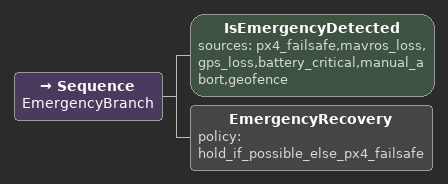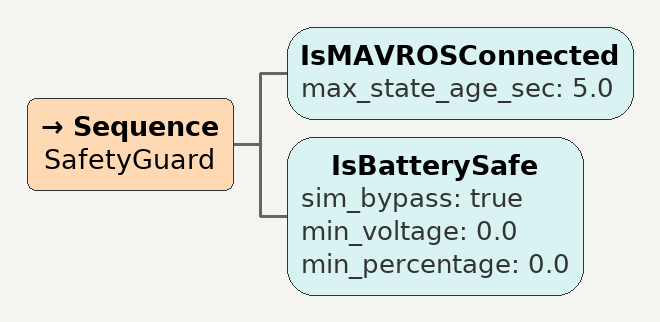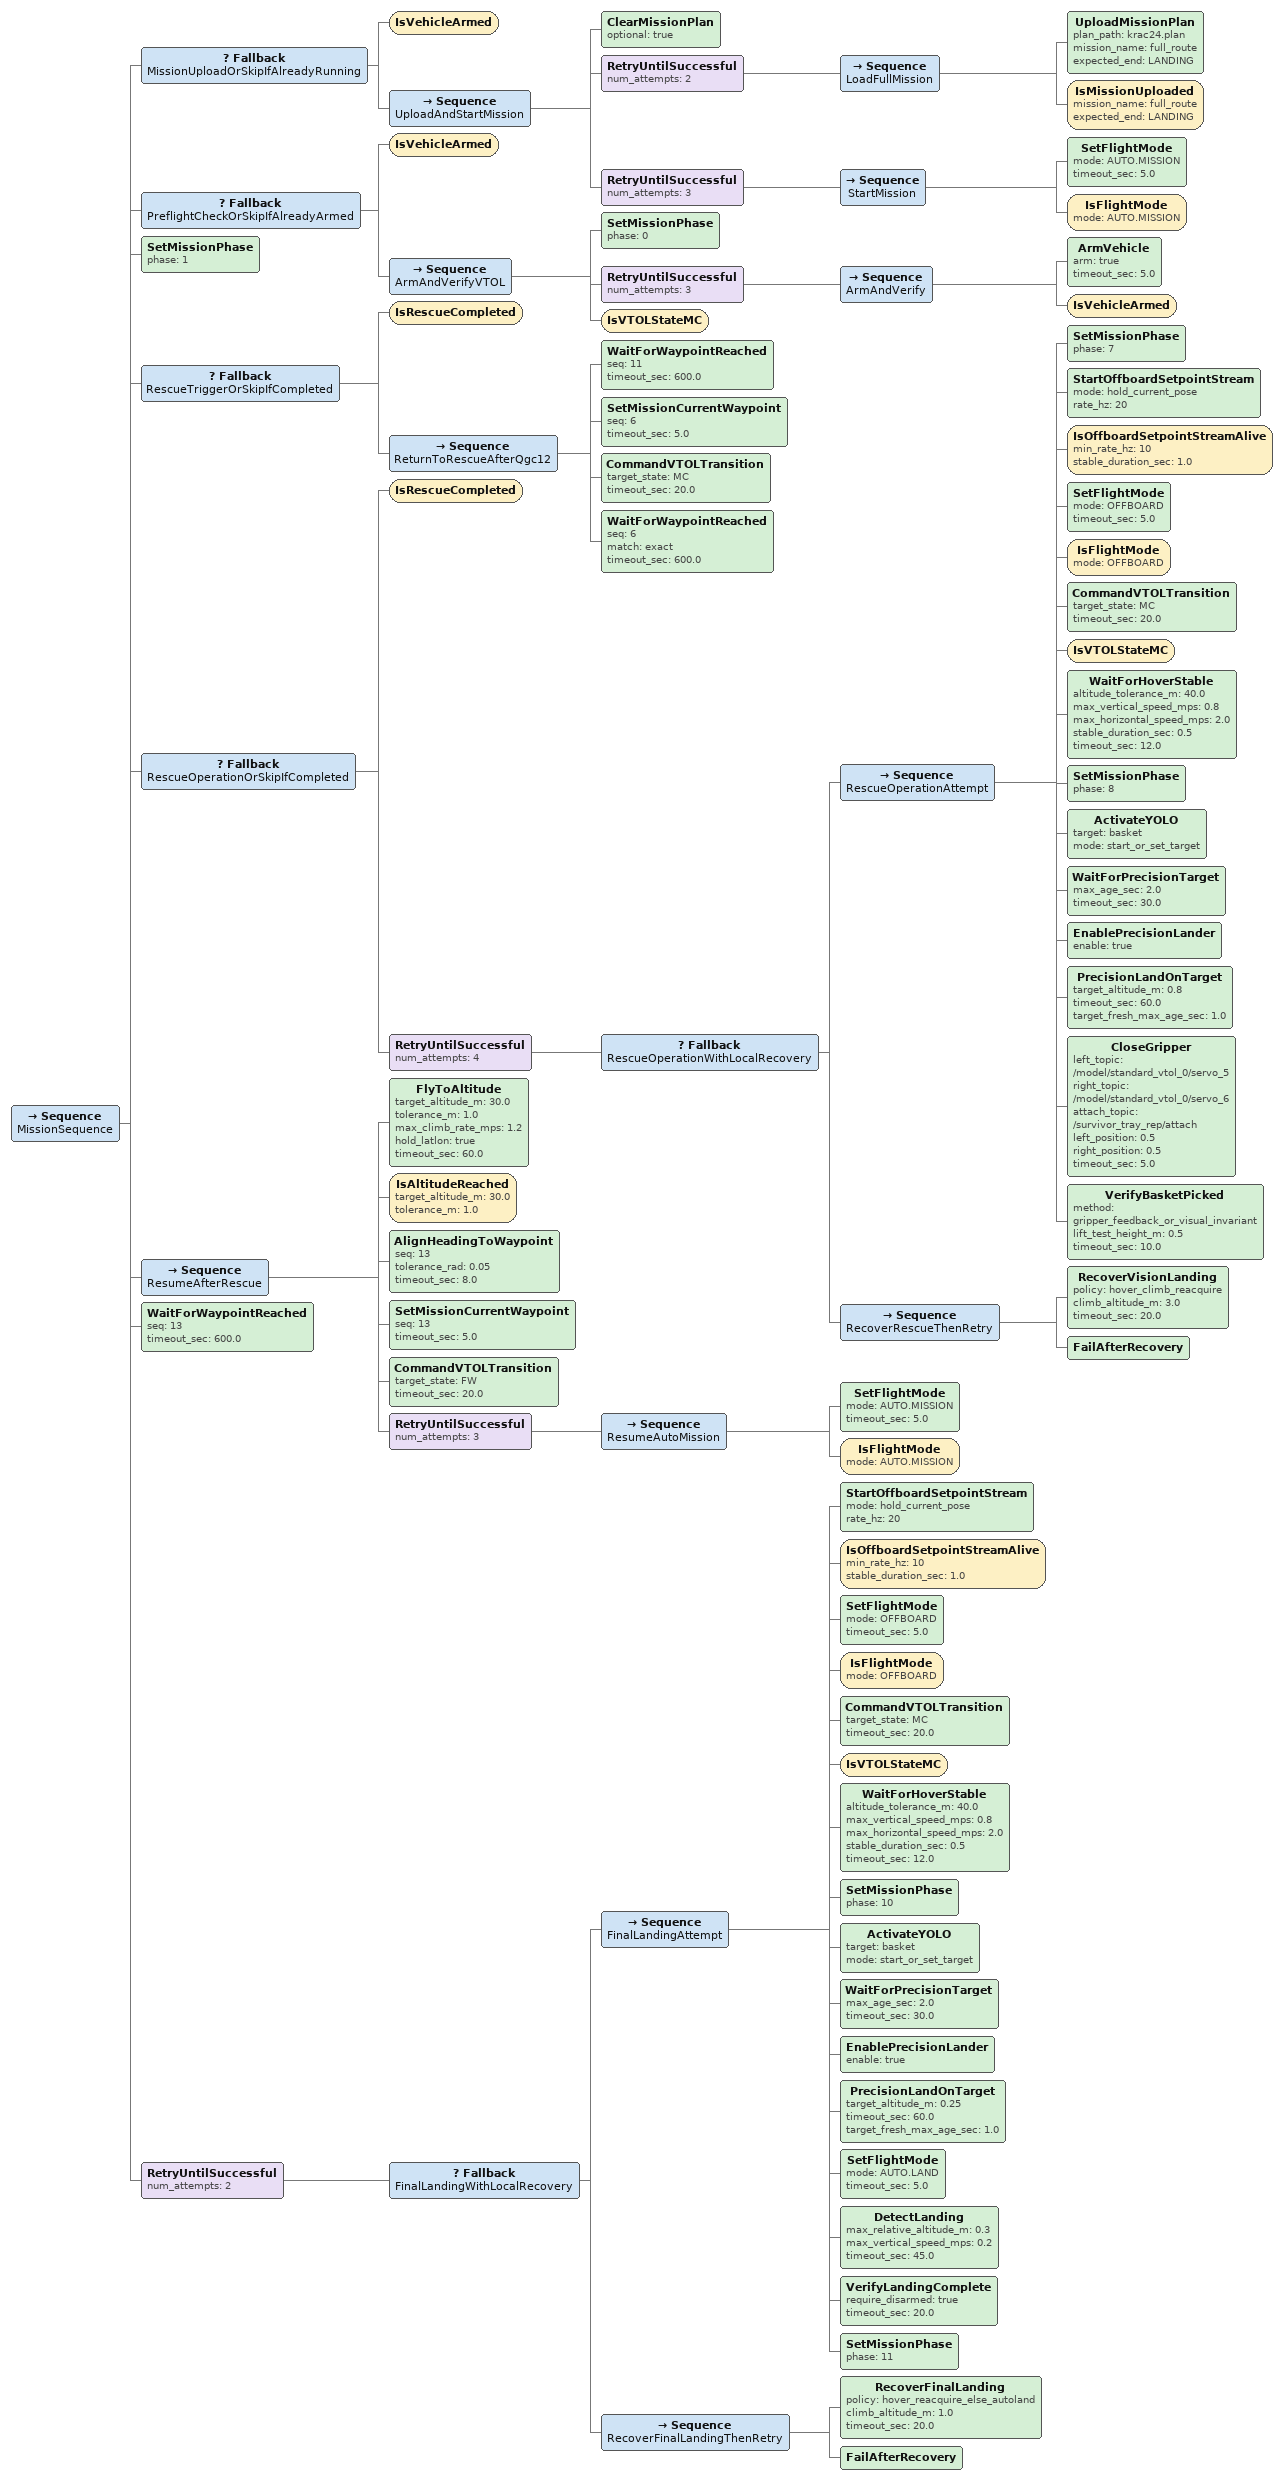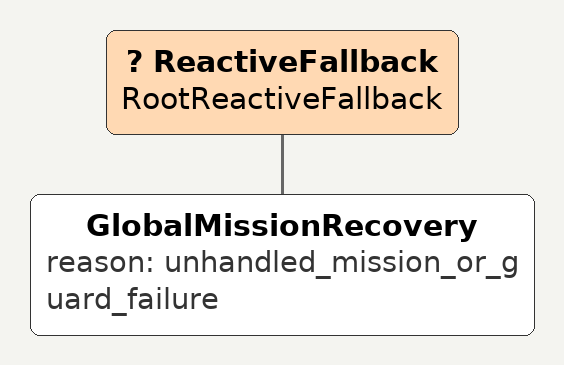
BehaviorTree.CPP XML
<Sequence name="EmergencyBranch">
  <IsEmergencyDetected sources="px4_failsafe,mavros_loss,gps_loss,battery_critical,manual_abort,geofence"/>
  <EmergencyRecovery policy="hold_if_possible_else_px4_failsafe"/>
</Sequence>

<Sequence name="SafetyGuard">
  <IsMAVROSConnected max_state_age_sec="5.0"/>
  <IsBatterySafe sim_bypass="true" min_voltage="0.0" min_percentage="0.0"/>
</Sequence>

<Sequence name="MissionSequence">

  <Fallback name="MissionUploadOrSkipIfAlreadyRunning">
    <IsVehicleArmed/>
    <Sequence name="UploadAndStartMission">
      <ClearMissionPlan optional="true"/>
      <RetryUntilSuccessful num_attempts="2">
        <Sequence name="LoadFullMission">
          <UploadMissionPlan plan_path="krac24.plan" mission_name="full_route" expected_end="LANDING"/>
          <IsMissionUploaded mission_name="full_route" expected_end="LANDING"/>
        </Sequence>
      </RetryUntilSuccessful>
      <RetryUntilSuccessful num_attempts="3">
        <Sequence name="StartMission">
          <SetFlightMode mode="AUTO.MISSION" timeout_sec="5.0"/>
          <IsFlightMode mode="AUTO.MISSION"/>
        </Sequence>
      </RetryUntilSuccessful>
    </Sequence>
  </Fallback>

  <Fallback name="PreflightCheckOrSkipIfAlreadyArmed">
    <IsVehicleArmed/>
    <Sequence name="ArmAndVerifyVTOL">
      <SetMissionPhase phase="0"/>
      <RetryUntilSuccessful num_attempts="3">
        <Sequence name="ArmAndVerify">
          <ArmVehicle arm="true" timeout_sec="5.0"/>
          <IsVehicleArmed/>
        </Sequence>
      </RetryUntilSuccessful>
      <IsVTOLStateMC/>
    </Sequence>
  </Fallback>

  <SetMissionPhase phase="1"/>

  <Fallback name="RescueTriggerOrSkipIfCompleted">
    <IsRescueCompleted/>
    <Sequence name="ReturnToRescueAfterQgc12">
      <WaitForWaypointReached seq="11" timeout_sec="600.0"/>
      <SetMissionCurrentWaypoint seq="6" timeout_sec="5.0"/>
      <CommandVTOLTransition target_state="MC" timeout_sec="20.0"/>
      <WaitForWaypointReached seq="6" match="exact" timeout_sec="600.0"/>
    </Sequence>
  </Fallback>

  <Fallback name="RescueOperationOrSkipIfCompleted">
    <IsRescueCompleted/>
    <RetryUntilSuccessful num_attempts="4">
      <Fallback name="RescueOperationWithLocalRecovery">
        <Sequence name="RescueOperationAttempt">
          <SetMissionPhase phase="7"/>
          <StartOffboardSetpointStream mode="hold_current_pose" rate_hz="20"/>
          <IsOffboardSetpointStreamAlive min_rate_hz="10" stable_duration_sec="1.0"/>
          <SetFlightMode mode="OFFBOARD" timeout_sec="5.0"/>
          <IsFlightMode mode="OFFBOARD"/>
          <CommandVTOLTransition target_state="MC" timeout_sec="20.0"/>
          <IsVTOLStateMC/>
          <WaitForHoverStable altitude_tolerance_m="40.0" max_vertical_speed_mps="0.8" max_horizontal_speed_mps="2.0" stable_duration_sec="0.5" timeout_sec="12.0"/>
          <SetMissionPhase phase="8"/>
          <ActivateYOLO target="basket" mode="start_or_set_target"/>
          <WaitForPrecisionTarget max_age_sec="2.0" timeout_sec="30.0"/>
          <EnablePrecisionLander enable="true"/>
          <PrecisionLandOnTarget target_altitude_m="0.8" timeout_sec="60.0" target_fresh_max_age_sec="1.0"/>
          <CloseGripper left_topic="/model/standard_vtol_0/servo_5" right_topic="/model/standard_vtol_0/servo_6" attach_topic="/survivor_tray_rep/attach" left_position="0.5" right_position="0.5" timeout_sec="5.0"/>
          <VerifyBasketPicked method="gripper_feedback_or_visual_invariant" lift_test_height_m="0.5" timeout_sec="10.0"/>
        </Sequence>
        <Sequence name="RecoverRescueThenRetry">
          <RecoverVisionLanding policy="hover_climb_reacquire" climb_altitude_m="3.0" timeout_sec="20.0"/>
          <FailAfterRecovery/>
        </Sequence>
      </Fallback>
    </RetryUntilSuccessful>
  </Fallback>

  <!-- 구조 후에는 OFFBOARD에서 안전 고도로 재상승한 뒤 final vertiport(seq13)로
       바로 재개한다. seq7로 재개하면 QGC #8~#12를 다시 타서 #12 -> #7 루프가
       반복되므로, pick 완료 후에는 #12로 되돌아가지 않는다. -->
  <Sequence name="ResumeAfterRescue">
    <FlyToAltitude target_altitude_m="30.0" tolerance_m="1.0" max_climb_rate_mps="1.2" hold_latlon="true" timeout_sec="60.0"/>
    <IsAltitudeReached target_altitude_m="30.0" tolerance_m="1.0"/>
    <AlignHeadingToWaypoint seq="13" tolerance_rad="0.05" timeout_sec="8.0"/>
    <SetMissionCurrentWaypoint seq="13" timeout_sec="5.0"/>
    <CommandVTOLTransition target_state="FW" timeout_sec="20.0"/>
    <RetryUntilSuccessful num_attempts="3">
      <Sequence name="ResumeAutoMission">
        <SetFlightMode mode="AUTO.MISSION" timeout_sec="5.0"/>
        <IsFlightMode mode="AUTO.MISSION"/>
      </Sequence>
    </RetryUntilSuccessful>
  </Sequence>

  <!-- landing_wp_seq = 13 (krac24 vtol_fsm.cpp 기본값 = 버티포트 도착, krac24.plan의
       마지막 항목). way3.plan과 달리 이 뒤에 별도 VTOL_LAND safety-net 항목이 없다. -->
  <WaitForWaypointReached seq="13" timeout_sec="600.0"/>

  <RetryUntilSuccessful num_attempts="2">
    <Fallback name="FinalLandingWithLocalRecovery">
      <Sequence name="FinalLandingAttempt">
        <StartOffboardSetpointStream mode="hold_current_pose" rate_hz="20"/>
        <IsOffboardSetpointStreamAlive min_rate_hz="10" stable_duration_sec="1.0"/>
        <SetFlightMode mode="OFFBOARD" timeout_sec="5.0"/>
        <IsFlightMode mode="OFFBOARD"/>
        <CommandVTOLTransition target_state="MC" timeout_sec="20.0"/>
        <IsVTOLStateMC/>
        <WaitForHoverStable altitude_tolerance_m="40.0" max_vertical_speed_mps="0.8" max_horizontal_speed_mps="2.0" stable_duration_sec="0.5" timeout_sec="12.0"/>
        <SetMissionPhase phase="10"/>
        <ActivateYOLO target="basket" mode="start_or_set_target"/>
        <WaitForPrecisionTarget max_age_sec="2.0" timeout_sec="30.0"/>
        <EnablePrecisionLander enable="true"/>
        <PrecisionLandOnTarget target_altitude_m="0.25" timeout_sec="60.0" target_fresh_max_age_sec="1.0"/>
        <SetFlightMode mode="AUTO.LAND" timeout_sec="5.0"/>
        <DetectLanding max_relative_altitude_m="0.3" max_vertical_speed_mps="0.2" timeout_sec="45.0"/>
        <VerifyLandingComplete require_disarmed="true" timeout_sec="20.0"/>
        <SetMissionPhase phase="11"/>
      </Sequence>
      <Sequence name="RecoverFinalLandingThenRetry">
        <RecoverFinalLanding policy="hover_reacquire_else_autoland" climb_altitude_m="1.0" timeout_sec="20.0"/>
        <FailAfterRecovery/>
      </Sequence>
    </Fallback>
  </RetryUntilSuccessful>

</Sequence>

<ReactiveFallback name="RootReactiveFallback">

  <GlobalMissionRecovery reason="unhandled_mission_or_guard_failure"/>
</ReactiveFallback>
